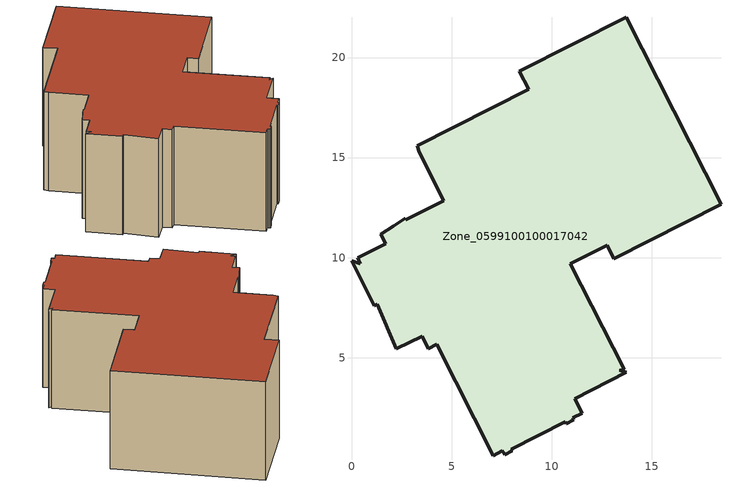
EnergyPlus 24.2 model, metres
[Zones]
Zone_0599100100017042
 floor ground (C_G): 2.72,11.89 4.61,12.85 3.38,15.28 3.29,15.59 8.85,18.41 8.37,19.32 13.74,22.02 18.46,12.66 13.12,9.95 12.78,10.62 10.94,9.69 13.64,4.43 13.4,4.37 13.72,4.26 11.16,2.96 11.52,2.23 11.05,1.99 11.1,1.91 10.72,1.71 10.68,1.8 7.98,0.43 8.02,0.35 7.65,0.15 7.6,0.24 7.54,0.34 7.08,0.09 4.26,5.67 3.83,5.46 3.52,6.07 2.25,5.44 1.29,7.68 1.14,7.6 0,9.84 0.43,9.7 0.31,9.99 1.71,10.71 1.47,11.17 2.09,11.57 2.31,11.72 2.68,11.96 z0
 wall outside (C_F): 18.46,12.66 13.74,22.02 8.37,19.32 8.85,18.41 3.29,15.59 3.38,15.28 4.61,12.85 2.72,11.89 2.68,11.96 2.31,11.72 2.09,11.57 1.47,11.17 1.71,10.71 0.31,9.99 0.43,9.7 0,9.84 1.14,7.6 1.29,7.68 2.25,5.44 3.52,6.07 3.83,5.46 4.26,5.67 7.08,0.09 7.54,0.34 7.6,0.24 7.65,0.15 8.02,0.35 7.98,0.43 10.68,1.8 10.72,1.71 11.1,1.91 11.05,1.99 11.52,2.23 11.16,2.96 13.72,4.26 13.4,4.37 13.64,4.43 10.94,9.69 12.78,10.62 13.12,9.95 18.46,12.66 z0:7.41
 roof outside (C_R): 4.61,12.85 2.72,11.89 2.68,11.96 2.31,11.72 2.09,11.57 1.47,11.17 1.71,10.71 0.31,9.99 0.43,9.7 0,9.84 1.14,7.6 1.29,7.68 2.25,5.44 3.52,6.07 3.83,5.46 4.26,5.67 7.08,0.09 7.54,0.34 7.6,0.24 7.65,0.15 8.02,0.35 7.98,0.43 10.68,1.8 10.72,1.71 11.1,1.91 11.05,1.99 11.52,2.23 11.16,2.96 13.72,4.26 13.4,4.37 13.64,4.43 10.94,9.69 12.78,10.62 13.12,9.95 18.46,12.66 13.74,22.02 8.37,19.32 8.85,18.41 3.29,15.59 3.38,15.28 z7.41
[BUILDING]
Pand.0599100100017042: North Axis=0; Terrain=City; Loads Convergence Tolerance Value=0.04; Temperature Convergence Tolerance Value=0.4; Solar Distribution=FullExterior; Maximum Number of Warmup Days=25; Minimum Number of Warmup Days=1
[Site:Location]
Rotterdam.The.Hague.AP_ZH_NLD Design_Conditions: Latitude=51.96; Longitude=4.45; Time Zone=1; Elevation=-4.5
[SITE:GROUNDTEMPERATURE:BUILDINGSURFACE]
18, 18, 18, 18, 18, 18, 18, 18, 18, 18, 18, 18
[MATERIAL] Thermal Absorptance=0.9; Solar Absorptance=0.7; Visible Absorptance=0.7
Name | Roughness | Thickness | Conductivity | Density | Specific Heat
G.D.2015-2018 | MediumSmooth | 0.15 | 0.0428571 | 540 | 1210
F.D.2015-2018 | Rough | 0.3 | 0.0666667 | 1920 | 840
R.D.2015-2018 | MediumRough | 0.2 | 0.0333333 | 1500 | 1000
[CONSTRUCTION]
C_G: G.D.2015-2018
C_F: F.D.2015-2018
C_R: R.D.2015-2018
[ZONE]
Zone_0599100100017042: Type=1; Multiplier=1; Ceiling Height=Autocalculate; Volume=Autocalculate; Floor Area=autocalculate; Part of Total Floor Area=Yes
[ZONEINFILTRATION:DESIGNFLOWRATE]
Infil_Zone_0599100100017042: Zone or ZoneList or Space or SpaceList=Zone_0599100100017042; Schedule=AlwaysOn; Design Flow Rate Calculation Method=Flow/Area; Flow Rate per Floor Area=0.0021; Constant Term Coefficient=1; Temperature Term Coefficient=0; Velocity Term Coefficient=0; Velocity Squared Term Coefficient=0
[HVACTEMPLATE:ZONE:IDEALLOADSAIRSYSTEM]
Zone_0599100100017042: Maximum Heating Supply Air Temperature=50; Minimum Cooling Supply Air Temperature=13; Maximum Heating Supply Air Humidity Ratio=0.0156; Minimum Cooling Supply Air Humidity Ratio=0.0077; Heating Limit=NoLimit; Cooling Limit=NoLimit; Dehumidification Control Type=ConstantSensibleHeatRatio; Cooling Sensible Heat Ratio=0.7; Dehumidification Setpoint=60; Humidification Control Type=None; Humidification Setpoint=30; Outdoor Air Method=None; Outdoor Air Flow Rate per Person=0.00944; Outdoor Air Flow Rate per Zone Floor Area=0; Outdoor Air Flow Rate per Zone=0; Demand Controlled Ventilation Type=None; Outdoor Air Economizer Type=NoEconomizer; Heat Recovery Type=None; Sensible Heat Recovery Effectiveness=0.7; Latent Heat Recovery Effectiveness=0.65
[ZONECONTROL:THERMOSTAT]
ThermostatControl_Zone_0599100100017042: Zone or ZoneList=Zone_0599100100017042; Control Type Schedule=DualSetpointControlType; Control 1=Thermostat_Zone_0599100100017042; Temperature Difference Between Cutout And Setpoint=0
[THERMOSTATSETPOINT:DUALSETPOINT]
Thermostat_Zone_0599100100017042: Heating Setpoint Temperature Schedule=HeatingSetpoint_Zone_0599100100017042; Cooling Setpoint Temperature Schedule=CoolingSetpoint_Zone_0599100100017042
[SCHEDULE:COMPACT]
HeatingSetpoint_Zone_0599100100017042: Through: 12/31, For: AllDays, Until: 24:00, 21
CoolingSetpoint_Zone_0599100100017042: Through: 12/31, For: AllDays, Until: 24:00, 24
DualSetpointControlType: Through: 12/31, For: AllDays, Until: 24:00, 4
AlwaysOn: Through: 12/31, For: AllDays, Until: 24:00, 1
